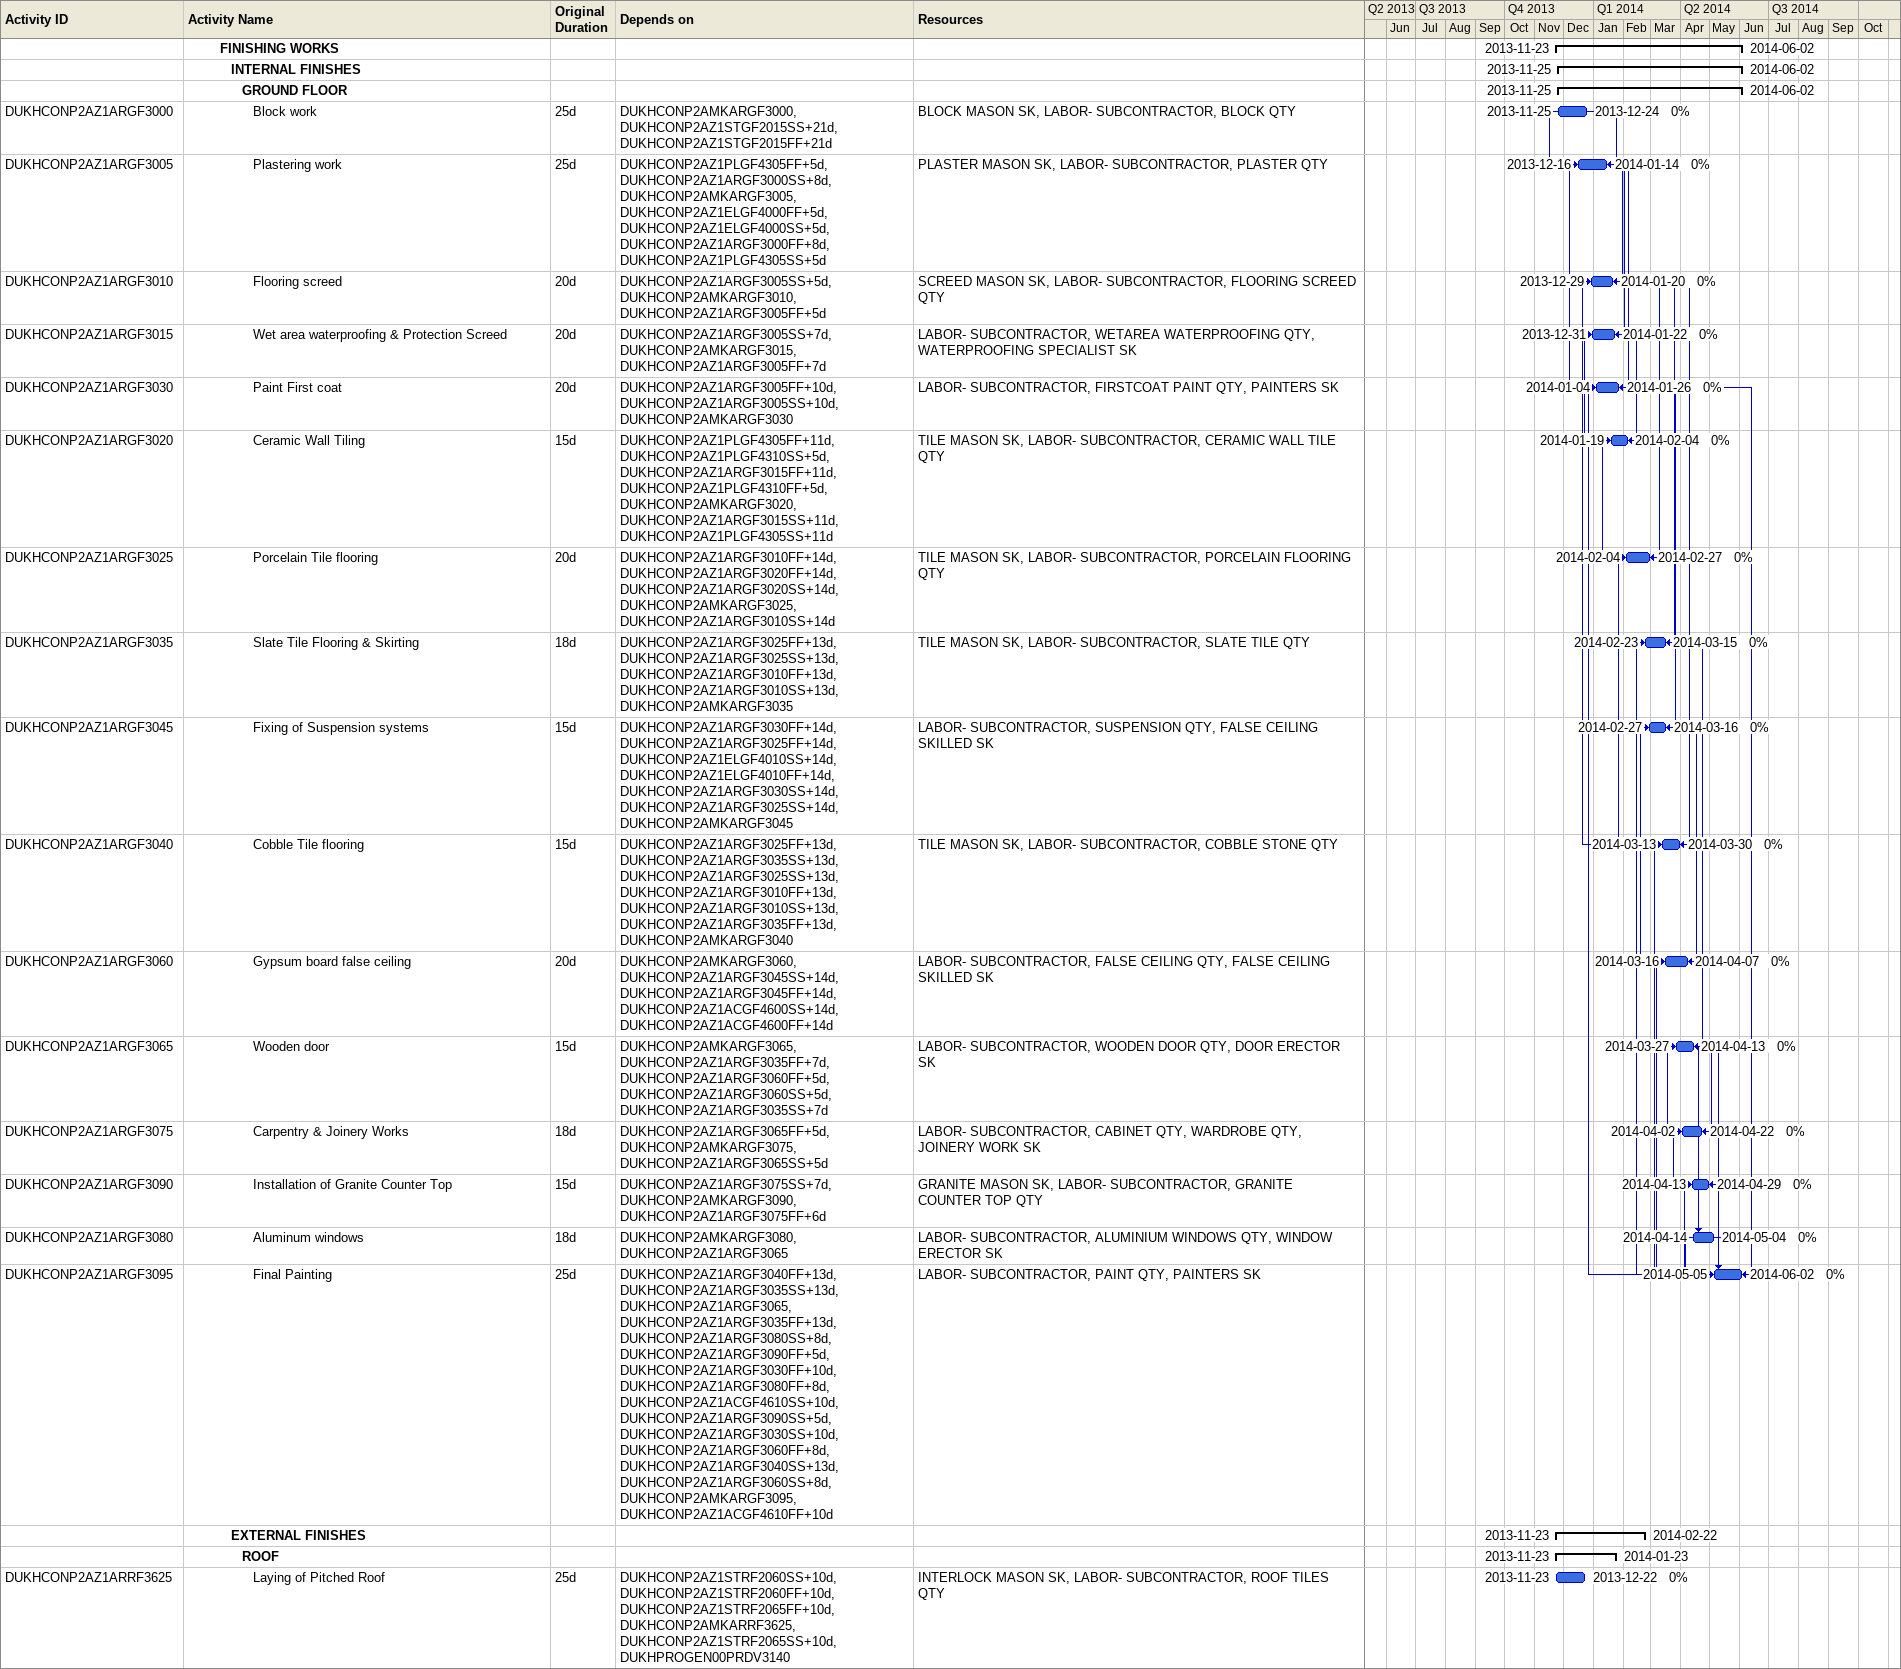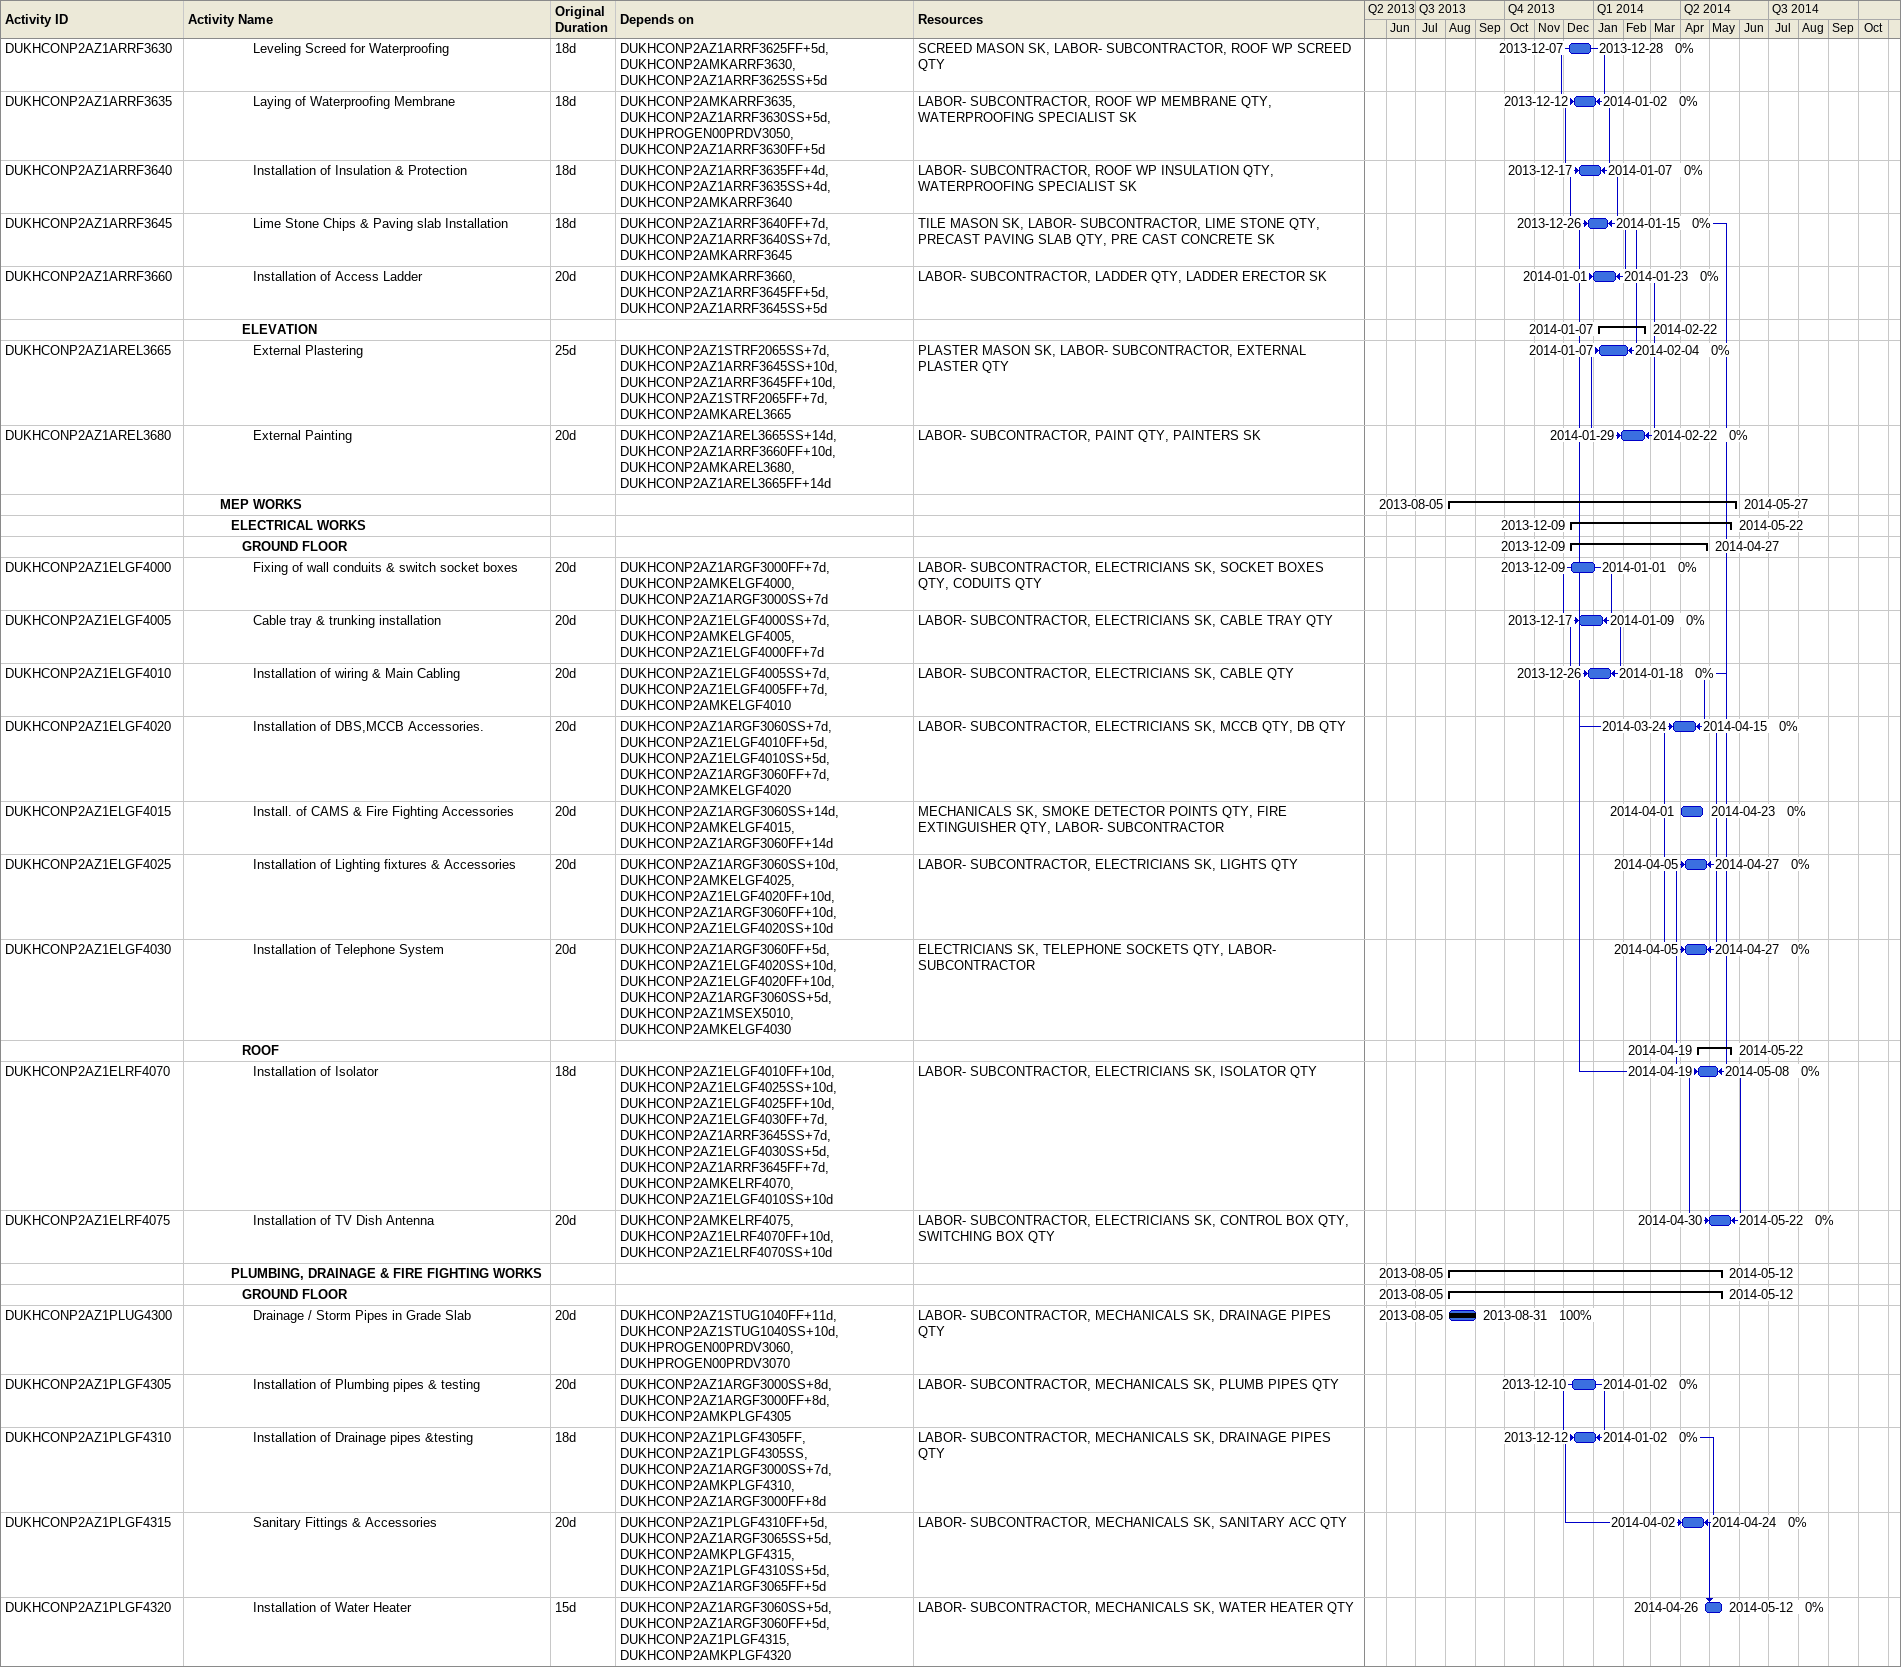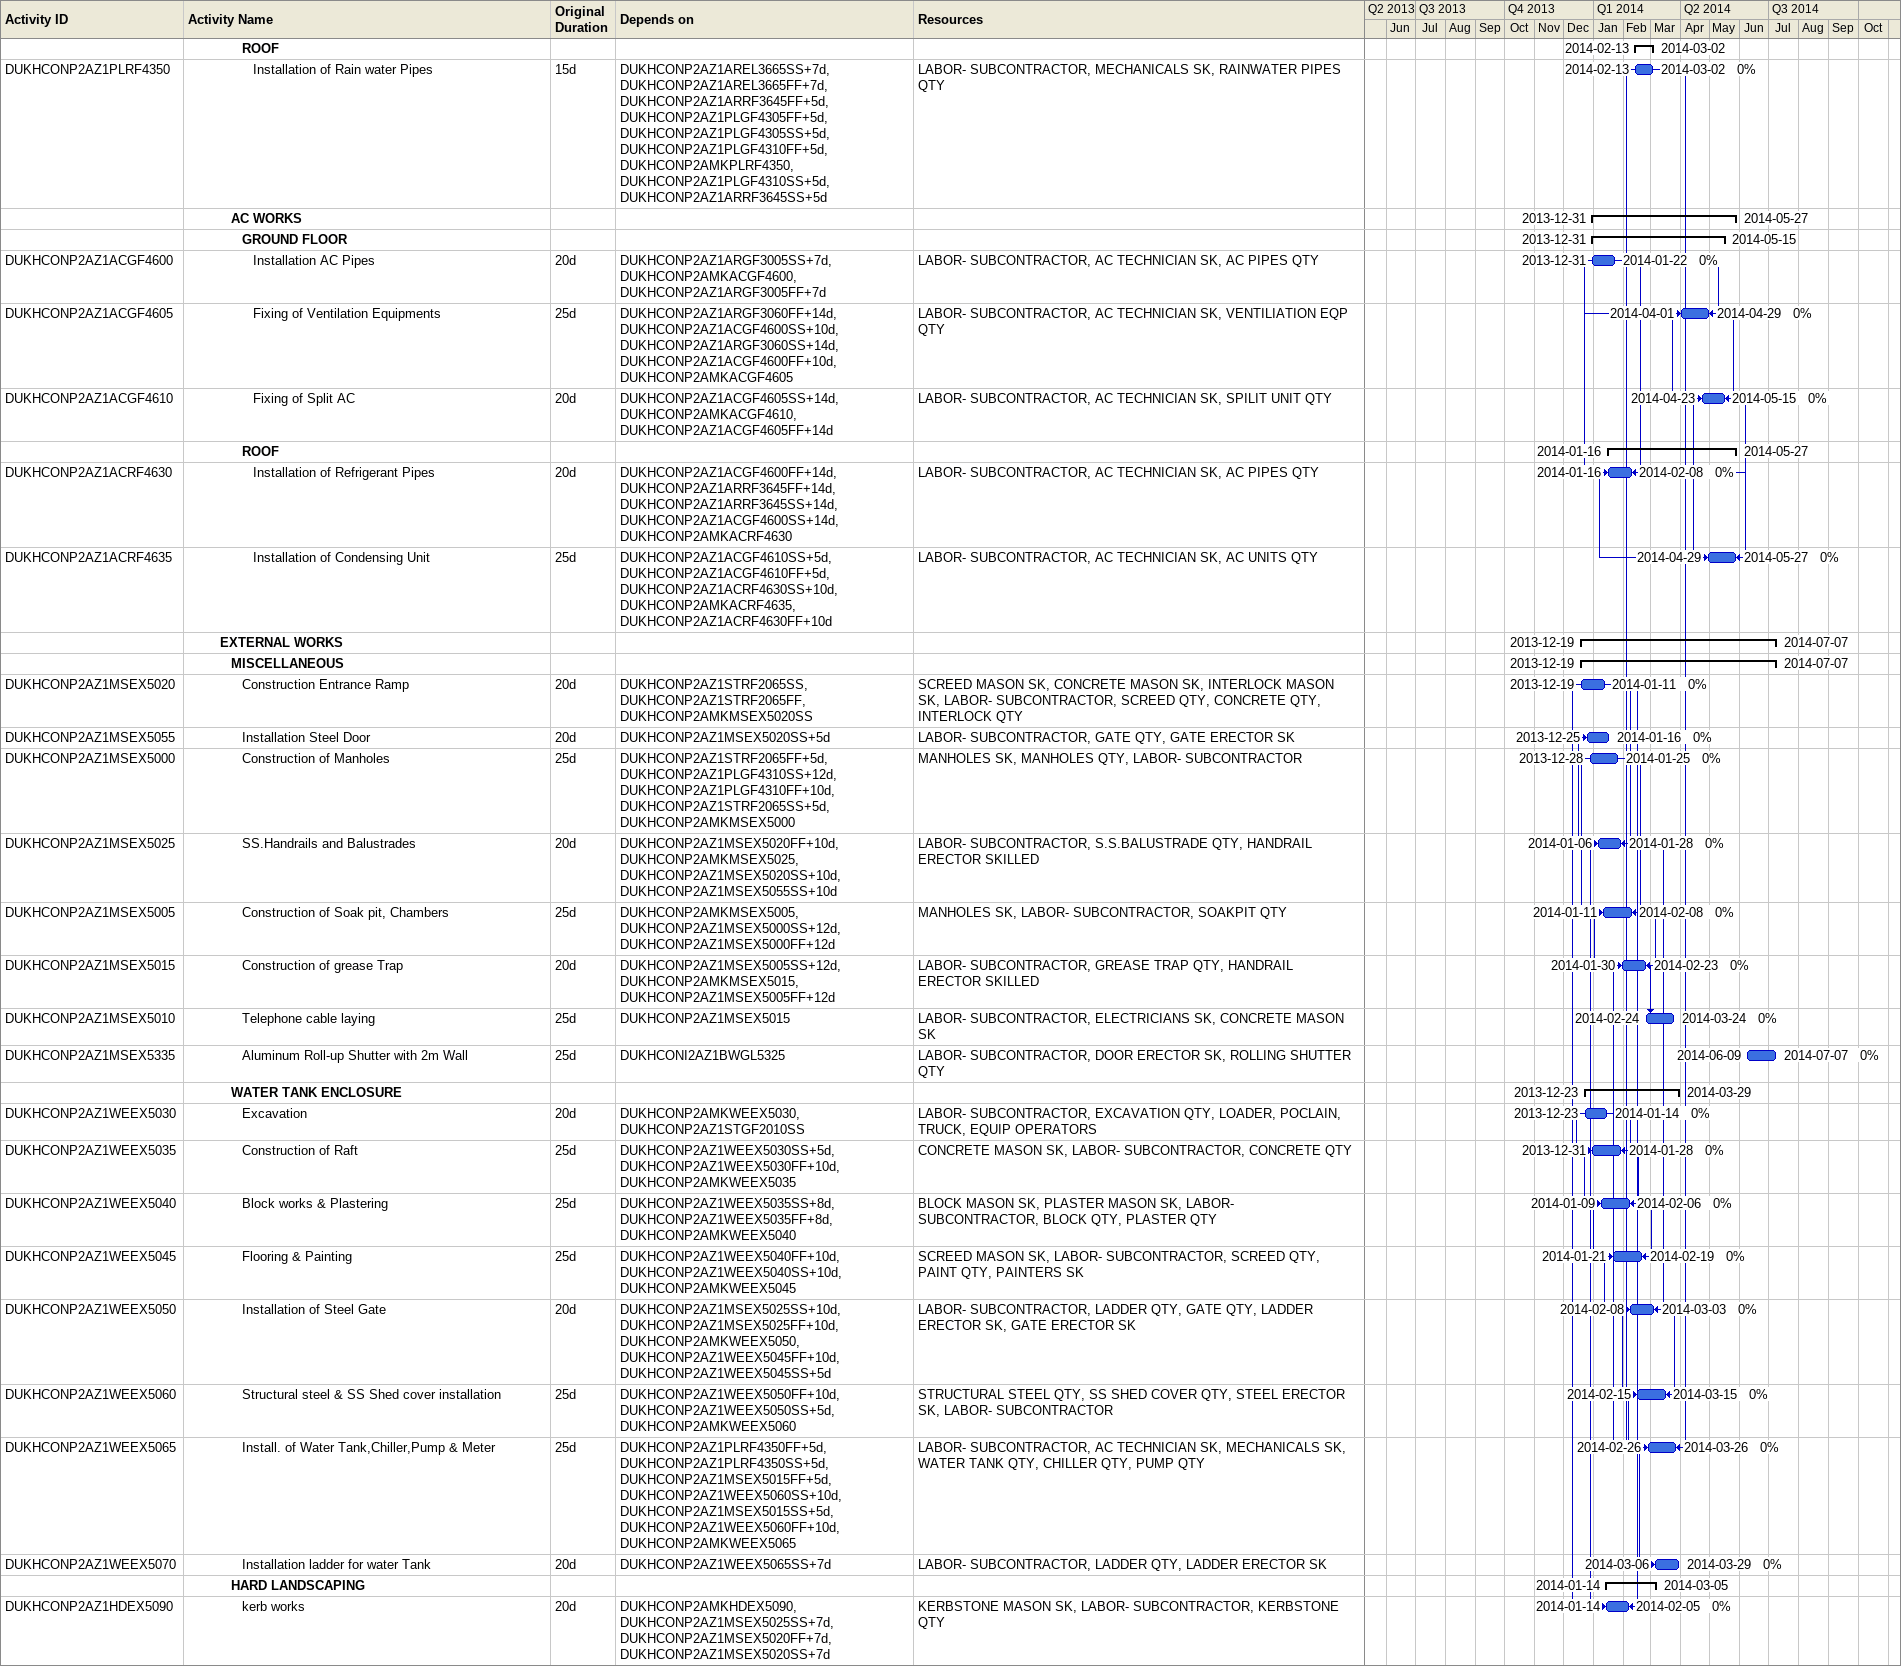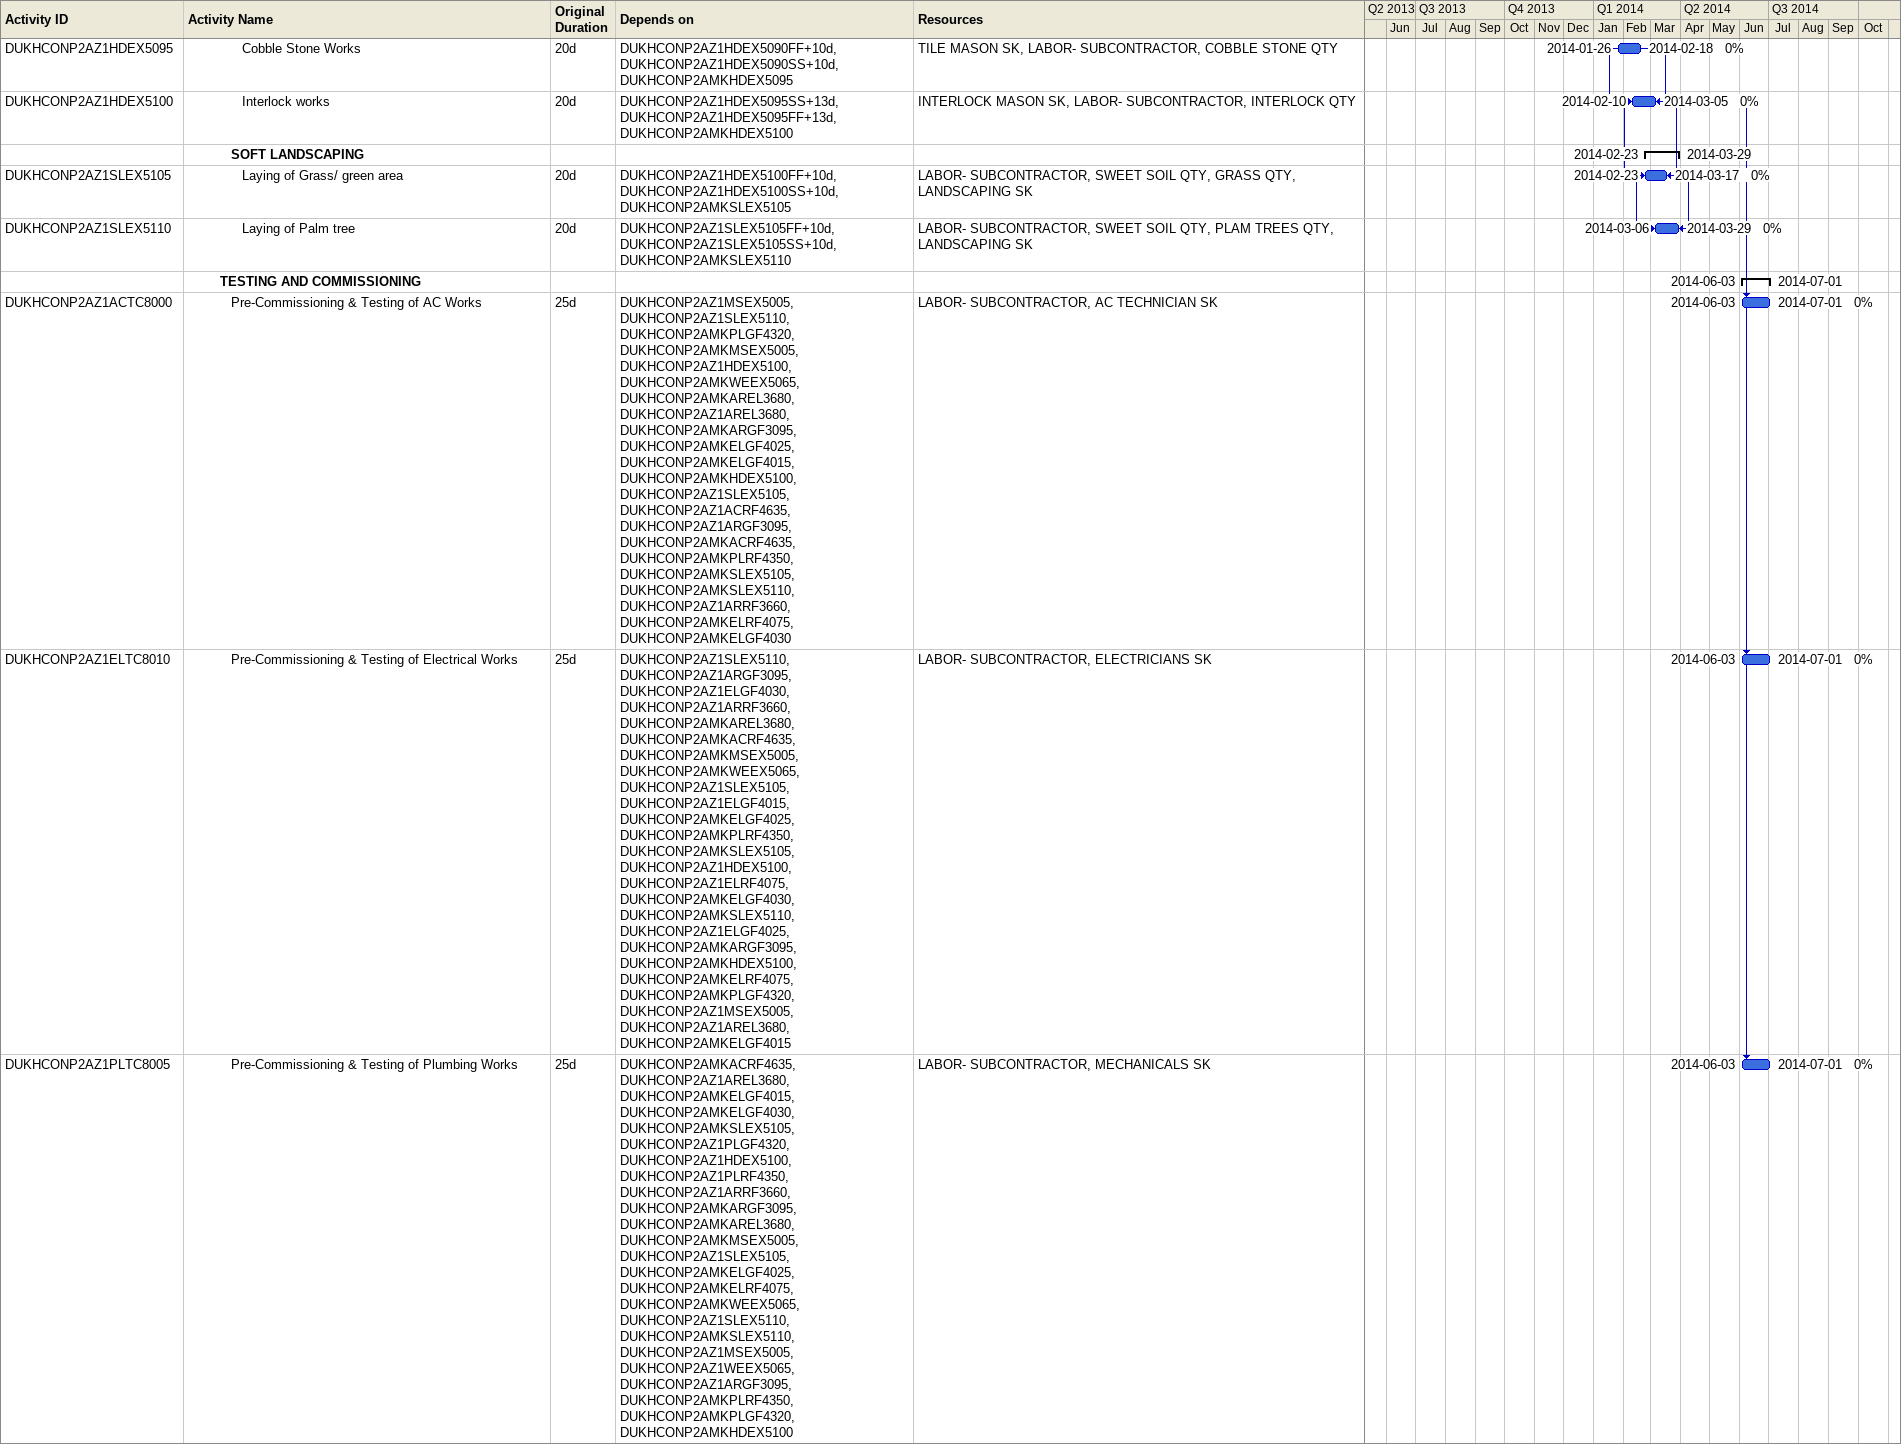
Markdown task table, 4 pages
| ID | Level | Task | Original duration | Start | Finish | Predecessors | Resources | % complete |
|---|---|---|---|---|---|---|---|---|
|  | 4 | **FINISHING WORKS** |  | 2013-11-23 | 2014-06-02 |  |  |  |
|  | 5 | **INTERNAL FINISHES** |  | 2013-11-25 | 2014-06-02 |  |  |  |
|  | 6 | **GROUND FLOOR** |  | 2013-11-25 | 2014-06-02 |  |  |  |
| DUKHCONP2AZ1ARGF3000 | 7 | Block work | 25d | 2013-11-25 | 2013-12-24 | DUKHCONP2AMKARGF3000, DUKHCONP2AZ1STGF2015SS+21d, DUKHCONP2AZ1STGF2015FF+21d | BLOCK MASON SK, LABOR- SUBCONTRACTOR, BLOCK QTY | 0 |
| DUKHCONP2AZ1ARGF3005 | 7 | Plastering work | 25d | 2013-12-16 | 2014-01-14 | DUKHCONP2AZ1PLGF4305FF+5d, DUKHCONP2AZ1ARGF3000SS+8d, DUKHCONP2AMKARGF3005, DUKHCONP2AZ1ELGF4000FF+5d, DUKHCONP2AZ1ELGF4000SS+5d, DUKHCONP2AZ1ARGF3000FF+8d, DUKHCONP2AZ1PLGF4305SS+5d | PLASTER MASON SK, LABOR- SUBCONTRACTOR, PLASTER QTY | 0 |
| DUKHCONP2AZ1ARGF3010 | 7 | Flooring screed | 20d | 2013-12-29 | 2014-01-20 | DUKHCONP2AZ1ARGF3005SS+5d, DUKHCONP2AMKARGF3010, DUKHCONP2AZ1ARGF3005FF+5d | SCREED MASON SK, LABOR- SUBCONTRACTOR, FLOORING SCREED QTY | 0 |
| DUKHCONP2AZ1ARGF3015 | 7 | Wet area waterproofing & Protection Screed | 20d | 2013-12-31 | 2014-01-22 | DUKHCONP2AZ1ARGF3005SS+7d, DUKHCONP2AMKARGF3015, DUKHCONP2AZ1ARGF3005FF+7d | LABOR- SUBCONTRACTOR, WETAREA WATERPROOFING QTY, WATERPROOFING SPECIALIST SK | 0 |
| DUKHCONP2AZ1ARGF3030 | 7 | Paint First coat | 20d | 2014-01-04 | 2014-01-26 | DUKHCONP2AZ1ARGF3005FF+10d, DUKHCONP2AZ1ARGF3005SS+10d, DUKHCONP2AMKARGF3030 | LABOR- SUBCONTRACTOR, FIRSTCOAT PAINT QTY, PAINTERS SK | 0 |
| DUKHCONP2AZ1ARGF3020 | 7 | Ceramic Wall Tiling | 15d | 2014-01-19 | 2014-02-04 | DUKHCONP2AZ1PLGF4305FF+11d, DUKHCONP2AZ1PLGF4310SS+5d, DUKHCONP2AZ1ARGF3015FF+11d, DUKHCONP2AZ1PLGF4310FF+5d, DUKHCONP2AMKARGF3020, DUKHCONP2AZ1ARGF3015SS+11d, DUKHCONP2AZ1PLGF4305SS+11d | TILE MASON SK, LABOR- SUBCONTRACTOR, CERAMIC WALL TILE QTY | 0 |
| DUKHCONP2AZ1ARGF3025 | 7 | Porcelain Tile flooring | 20d | 2014-02-04 | 2014-02-27 | DUKHCONP2AZ1ARGF3010FF+14d, DUKHCONP2AZ1ARGF3020FF+14d, DUKHCONP2AZ1ARGF3020SS+14d, DUKHCONP2AMKARGF3025, DUKHCONP2AZ1ARGF3010SS+14d | TILE MASON SK, LABOR- SUBCONTRACTOR, PORCELAIN FLOORING QTY | 0 |
| DUKHCONP2AZ1ARGF3035 | 7 | Slate Tile Flooring & Skirting | 18d | 2014-02-23 | 2014-03-15 | DUKHCONP2AZ1ARGF3025FF+13d, DUKHCONP2AZ1ARGF3025SS+13d, DUKHCONP2AZ1ARGF3010FF+13d, DUKHCONP2AZ1ARGF3010SS+13d, DUKHCONP2AMKARGF3035 | TILE MASON SK, LABOR- SUBCONTRACTOR, SLATE TILE QTY | 0 |
| DUKHCONP2AZ1ARGF3045 | 7 | Fixing of Suspension systems | 15d | 2014-02-27 | 2014-03-16 | DUKHCONP2AZ1ARGF3030FF+14d, DUKHCONP2AZ1ARGF3025FF+14d, DUKHCONP2AZ1ELGF4010SS+14d, DUKHCONP2AZ1ELGF4010FF+14d, DUKHCONP2AZ1ARGF3030SS+14d, DUKHCONP2AZ1ARGF3025SS+14d, DUKHCONP2AMKARGF3045 | LABOR- SUBCONTRACTOR, SUSPENSION QTY, FALSE CEILING SKILLED SK | 0 |
| DUKHCONP2AZ1ARGF3040 | 7 | Cobble Tile flooring | 15d | 2014-03-13 | 2014-03-30 | DUKHCONP2AZ1ARGF3025FF+13d, DUKHCONP2AZ1ARGF3035SS+13d, DUKHCONP2AZ1ARGF3025SS+13d, DUKHCONP2AZ1ARGF3010FF+13d, DUKHCONP2AZ1ARGF3010SS+13d, DUKHCONP2AZ1ARGF3035FF+13d, DUKHCONP2AMKARGF3040 | TILE MASON SK, LABOR- SUBCONTRACTOR, COBBLE STONE QTY | 0 |
| DUKHCONP2AZ1ARGF3060 | 7 | Gypsum board false ceiling | 20d | 2014-03-16 | 2014-04-07 | DUKHCONP2AMKARGF3060, DUKHCONP2AZ1ARGF3045SS+14d, DUKHCONP2AZ1ARGF3045FF+14d, DUKHCONP2AZ1ACGF4600SS+14d, DUKHCONP2AZ1ACGF4600FF+14d | LABOR- SUBCONTRACTOR, FALSE CEILING QTY, FALSE CEILING SKILLED SK | 0 |
| DUKHCONP2AZ1ARGF3065 | 7 | Wooden door | 15d | 2014-03-27 | 2014-04-13 | DUKHCONP2AMKARGF3065, DUKHCONP2AZ1ARGF3035FF+7d, DUKHCONP2AZ1ARGF3060FF+5d, DUKHCONP2AZ1ARGF3060SS+5d, DUKHCONP2AZ1ARGF3035SS+7d | LABOR- SUBCONTRACTOR, WOODEN DOOR QTY, DOOR ERECTOR SK | 0 |
| DUKHCONP2AZ1ARGF3075 | 7 | Carpentry & Joinery Works | 18d | 2014-04-02 | 2014-04-22 | DUKHCONP2AZ1ARGF3065FF+5d, DUKHCONP2AMKARGF3075, DUKHCONP2AZ1ARGF3065SS+5d | LABOR- SUBCONTRACTOR, CABINET QTY, WARDROBE QTY, JOINERY WORK SK | 0 |
| DUKHCONP2AZ1ARGF3090 | 7 | Installation of Granite Counter Top | 15d | 2014-04-13 | 2014-04-29 | DUKHCONP2AZ1ARGF3075SS+7d, DUKHCONP2AMKARGF3090, DUKHCONP2AZ1ARGF3075FF+6d | GRANITE MASON SK, LABOR- SUBCONTRACTOR, GRANITE COUNTER TOP QTY | 0 |
| DUKHCONP2AZ1ARGF3080 | 7 | Aluminum windows | 18d | 2014-04-14 | 2014-05-04 | DUKHCONP2AMKARGF3080, DUKHCONP2AZ1ARGF3065 | LABOR- SUBCONTRACTOR, ALUMINIUM WINDOWS QTY, WINDOW ERECTOR SK | 0 |
| DUKHCONP2AZ1ARGF3095 | 7 | Final Painting | 25d | 2014-05-05 | 2014-06-02 | DUKHCONP2AZ1ARGF3040FF+13d, DUKHCONP2AZ1ARGF3035SS+13d, DUKHCONP2AZ1ARGF3065, DUKHCONP2AZ1ARGF3035FF+13d, DUKHCONP2AZ1ARGF3080SS+8d, DUKHCONP2AZ1ARGF3090FF+5d, DUKHCONP2AZ1ARGF3030FF+10d, DUKHCONP2AZ1ARGF3080FF+8d, DUKHCONP2AZ1ACGF4610SS+10d, DUKHCONP2AZ1ARGF3090SS+5d, DUKHCONP2AZ1ARGF3030SS+10d, DUKHCONP2AZ1ARGF3060FF+8d, DUKHCONP2AZ1ARGF3040SS+13d, DUKHCONP2AZ1ARGF3060SS+8d, DUKHCONP2AMKARGF3095, DUKHCONP2AZ1ACGF4610FF+10d | LABOR- SUBCONTRACTOR, PAINT QTY, PAINTERS SK | 0 |
|  | 5 | **EXTERNAL FINISHES** |  | 2013-11-23 | 2014-02-22 |  |  |  |
|  | 6 | **ROOF** |  | 2013-11-23 | 2014-01-23 |  |  |  |
| DUKHCONP2AZ1ARRF3625 | 7 | Laying of Pitched Roof | 25d | 2013-11-23 | 2013-12-22 | DUKHCONP2AZ1STRF2060SS+10d, DUKHCONP2AZ1STRF2060FF+10d, DUKHCONP2AZ1STRF2065FF+10d, DUKHCONP2AMKARRF3625, DUKHCONP2AZ1STRF2065SS+10d, DUKHPROGEN00PRDV3140 | INTERLOCK MASON SK, LABOR- SUBCONTRACTOR, ROOF TILES QTY | 0 |
| DUKHCONP2AZ1ARRF3630 | 7 | Leveling Screed for Waterproofing | 18d | 2013-12-07 | 2013-12-28 | DUKHCONP2AZ1ARRF3625FF+5d, DUKHCONP2AMKARRF3630, DUKHCONP2AZ1ARRF3625SS+5d | SCREED MASON SK, LABOR- SUBCONTRACTOR, ROOF WP SCREED QTY | 0 |
| DUKHCONP2AZ1ARRF3635 | 7 | Laying of Waterproofing Membrane | 18d | 2013-12-12 | 2014-01-02 | DUKHCONP2AMKARRF3635, DUKHCONP2AZ1ARRF3630SS+5d, DUKHPROGEN00PRDV3050, DUKHCONP2AZ1ARRF3630FF+5d | LABOR- SUBCONTRACTOR, ROOF WP MEMBRANE QTY, WATERPROOFING SPECIALIST SK | 0 |
| DUKHCONP2AZ1ARRF3640 | 7 | Installation of Insulation & Protection | 18d | 2013-12-17 | 2014-01-07 | DUKHCONP2AZ1ARRF3635FF+4d, DUKHCONP2AZ1ARRF3635SS+4d, DUKHCONP2AMKARRF3640 | LABOR- SUBCONTRACTOR, ROOF WP INSULATION QTY, WATERPROOFING SPECIALIST SK | 0 |
| DUKHCONP2AZ1ARRF3645 | 7 | Lime Stone Chips & Paving slab Installation | 18d | 2013-12-26 | 2014-01-15 | DUKHCONP2AZ1ARRF3640FF+7d, DUKHCONP2AZ1ARRF3640SS+7d, DUKHCONP2AMKARRF3645 | TILE MASON SK, LABOR- SUBCONTRACTOR, LIME STONE QTY, PRECAST PAVING SLAB QTY, PRE CAST CONCRETE SK | 0 |
| DUKHCONP2AZ1ARRF3660 | 7 | Installation of Access Ladder | 20d | 2014-01-01 | 2014-01-23 | DUKHCONP2AMKARRF3660, DUKHCONP2AZ1ARRF3645FF+5d, DUKHCONP2AZ1ARRF3645SS+5d | LABOR- SUBCONTRACTOR, LADDER QTY, LADDER ERECTOR SK | 0 |
|  | 6 | **ELEVATION** |  | 2014-01-07 | 2014-02-22 |  |  |  |
| DUKHCONP2AZ1AREL3665 | 7 | External Plastering | 25d | 2014-01-07 | 2014-02-04 | DUKHCONP2AZ1STRF2065SS+7d, DUKHCONP2AZ1ARRF3645SS+10d, DUKHCONP2AZ1ARRF3645FF+10d, DUKHCONP2AZ1STRF2065FF+7d, DUKHCONP2AMKAREL3665 | PLASTER MASON SK, LABOR- SUBCONTRACTOR, EXTERNAL PLASTER QTY | 0 |
| DUKHCONP2AZ1AREL3680 | 7 | External Painting | 20d | 2014-01-29 | 2014-02-22 | DUKHCONP2AZ1AREL3665SS+14d, DUKHCONP2AZ1ARRF3660FF+10d, DUKHCONP2AMKAREL3680, DUKHCONP2AZ1AREL3665FF+14d | LABOR- SUBCONTRACTOR, PAINT QTY, PAINTERS SK | 0 |
|  | 4 | **MEP WORKS** |  | 2013-08-05 | 2014-05-27 |  |  |  |
|  | 5 | **ELECTRICAL WORKS** |  | 2013-12-09 | 2014-05-22 |  |  |  |
|  | 6 | **GROUND FLOOR** |  | 2013-12-09 | 2014-04-27 |  |  |  |
| DUKHCONP2AZ1ELGF4000 | 7 | Fixing of wall conduits & switch socket boxes | 20d | 2013-12-09 | 2014-01-01 | DUKHCONP2AZ1ARGF3000FF+7d, DUKHCONP2AMKELGF4000, DUKHCONP2AZ1ARGF3000SS+7d | LABOR- SUBCONTRACTOR, ELECTRICIANS SK, SOCKET BOXES QTY, CODUITS QTY | 0 |
| DUKHCONP2AZ1ELGF4005 | 7 | Cable tray & trunking installation | 20d | 2013-12-17 | 2014-01-09 | DUKHCONP2AZ1ELGF4000SS+7d, DUKHCONP2AMKELGF4005, DUKHCONP2AZ1ELGF4000FF+7d | LABOR- SUBCONTRACTOR, ELECTRICIANS SK, CABLE TRAY QTY | 0 |
| DUKHCONP2AZ1ELGF4010 | 7 | Installation of wiring & Main Cabling | 20d | 2013-12-26 | 2014-01-18 | DUKHCONP2AZ1ELGF4005SS+7d, DUKHCONP2AZ1ELGF4005FF+7d, DUKHCONP2AMKELGF4010 | LABOR- SUBCONTRACTOR, ELECTRICIANS SK, CABLE QTY | 0 |
| DUKHCONP2AZ1ELGF4020 | 7 | Installation of DBS,MCCB Accessories. | 20d | 2014-03-24 | 2014-04-15 | DUKHCONP2AZ1ARGF3060SS+7d, DUKHCONP2AZ1ELGF4010FF+5d, DUKHCONP2AZ1ELGF4010SS+5d, DUKHCONP2AZ1ARGF3060FF+7d, DUKHCONP2AMKELGF4020 | LABOR- SUBCONTRACTOR, ELECTRICIANS SK, MCCB QTY, DB QTY | 0 |
| DUKHCONP2AZ1ELGF4015 | 7 | Install. of CAMS & Fire Fighting Accessories | 20d | 2014-04-01 | 2014-04-23 | DUKHCONP2AZ1ARGF3060SS+14d, DUKHCONP2AMKELGF4015, DUKHCONP2AZ1ARGF3060FF+14d | MECHANICALS SK, SMOKE DETECTOR POINTS QTY, FIRE EXTINGUISHER QTY, LABOR- SUBCONTRACTOR | 0 |
| DUKHCONP2AZ1ELGF4025 | 7 | Installation of Lighting fixtures & Accessories | 20d | 2014-04-05 | 2014-04-27 | DUKHCONP2AZ1ARGF3060SS+10d, DUKHCONP2AMKELGF4025, DUKHCONP2AZ1ELGF4020FF+10d, DUKHCONP2AZ1ARGF3060FF+10d, DUKHCONP2AZ1ELGF4020SS+10d | LABOR- SUBCONTRACTOR, ELECTRICIANS SK, LIGHTS QTY | 0 |
| DUKHCONP2AZ1ELGF4030 | 7 | Installation of Telephone System | 20d | 2014-04-05 | 2014-04-27 | DUKHCONP2AZ1ARGF3060FF+5d, DUKHCONP2AZ1ELGF4020SS+10d, DUKHCONP2AZ1ELGF4020FF+10d, DUKHCONP2AZ1ARGF3060SS+5d, DUKHCONP2AZ1MSEX5010, DUKHCONP2AMKELGF4030 | ELECTRICIANS SK, TELEPHONE SOCKETS QTY, LABOR- SUBCONTRACTOR | 0 |
|  | 6 | **ROOF** |  | 2014-04-19 | 2014-05-22 |  |  |  |
| DUKHCONP2AZ1ELRF4070 | 7 | Installation of Isolator | 18d | 2014-04-19 | 2014-05-08 | DUKHCONP2AZ1ELGF4010FF+10d, DUKHCONP2AZ1ELGF4025SS+10d, DUKHCONP2AZ1ELGF4025FF+10d, DUKHCONP2AZ1ELGF4030FF+7d, DUKHCONP2AZ1ARRF3645SS+7d, DUKHCONP2AZ1ELGF4030SS+5d, DUKHCONP2AZ1ARRF3645FF+7d, DUKHCONP2AMKELRF4070, DUKHCONP2AZ1ELGF4010SS+10d | LABOR- SUBCONTRACTOR, ELECTRICIANS SK, ISOLATOR QTY | 0 |
| DUKHCONP2AZ1ELRF4075 | 7 | Installation of TV Dish Antenna | 20d | 2014-04-30 | 2014-05-22 | DUKHCONP2AMKELRF4075, DUKHCONP2AZ1ELRF4070FF+10d, DUKHCONP2AZ1ELRF4070SS+10d | LABOR- SUBCONTRACTOR, ELECTRICIANS SK, CONTROL BOX QTY, SWITCHING BOX QTY | 0 |
|  | 5 | **PLUMBING, DRAINAGE & FIRE FIGHTING WORKS** |  | 2013-08-05 | 2014-05-12 |  |  |  |
|  | 6 | **GROUND FLOOR** |  | 2013-08-05 | 2014-05-12 |  |  |  |
| DUKHCONP2AZ1PLUG4300 | 7 | Drainage / Storm Pipes in Grade Slab | 20d | 2013-08-05 | 2013-08-31 | DUKHCONP2AZ1STUG1040FF+11d, DUKHCONP2AZ1STUG1040SS+10d, DUKHPROGEN00PRDV3060, DUKHPROGEN00PRDV3070 | LABOR- SUBCONTRACTOR, MECHANICALS SK, DRAINAGE PIPES QTY | 100 |
| DUKHCONP2AZ1PLGF4305 | 7 | Installation of Plumbing pipes & testing | 20d | 2013-12-10 | 2014-01-02 | DUKHCONP2AZ1ARGF3000SS+8d, DUKHCONP2AZ1ARGF3000FF+8d, DUKHCONP2AMKPLGF4305 | LABOR- SUBCONTRACTOR, MECHANICALS SK, PLUMB PIPES QTY | 0 |
| DUKHCONP2AZ1PLGF4310 | 7 | Installation of Drainage pipes &testing | 18d | 2013-12-12 | 2014-01-02 | DUKHCONP2AZ1PLGF4305FF, DUKHCONP2AZ1PLGF4305SS, DUKHCONP2AZ1ARGF3000SS+7d, DUKHCONP2AMKPLGF4310, DUKHCONP2AZ1ARGF3000FF+8d | LABOR- SUBCONTRACTOR, MECHANICALS SK, DRAINAGE PIPES QTY | 0 |
| DUKHCONP2AZ1PLGF4315 | 7 | Sanitary Fittings & Accessories | 20d | 2014-04-02 | 2014-04-24 | DUKHCONP2AZ1PLGF4310FF+5d, DUKHCONP2AZ1ARGF3065SS+5d, DUKHCONP2AMKPLGF4315, DUKHCONP2AZ1PLGF4310SS+5d, DUKHCONP2AZ1ARGF3065FF+5d | LABOR- SUBCONTRACTOR, MECHANICALS SK, SANITARY ACC QTY | 0 |
| DUKHCONP2AZ1PLGF4320 | 7 | Installation of Water Heater | 15d | 2014-04-26 | 2014-05-12 | DUKHCONP2AZ1ARGF3060SS+5d, DUKHCONP2AZ1ARGF3060FF+5d, DUKHCONP2AZ1PLGF4315, DUKHCONP2AMKPLGF4320 | LABOR- SUBCONTRACTOR, MECHANICALS SK, WATER HEATER QTY | 0 |
|  | 6 | **ROOF** |  | 2014-02-13 | 2014-03-02 |  |  |  |
| DUKHCONP2AZ1PLRF4350 | 7 | Installation of Rain water Pipes | 15d | 2014-02-13 | 2014-03-02 | DUKHCONP2AZ1AREL3665SS+7d, DUKHCONP2AZ1AREL3665FF+7d, DUKHCONP2AZ1ARRF3645FF+5d, DUKHCONP2AZ1PLGF4305FF+5d, DUKHCONP2AZ1PLGF4305SS+5d, DUKHCONP2AZ1PLGF4310FF+5d, DUKHCONP2AMKPLRF4350, DUKHCONP2AZ1PLGF4310SS+5d, DUKHCONP2AZ1ARRF3645SS+5d | LABOR- SUBCONTRACTOR, MECHANICALS SK, RAINWATER PIPES QTY | 0 |
|  | 5 | **AC WORKS** |  | 2013-12-31 | 2014-05-27 |  |  |  |
|  | 6 | **GROUND FLOOR** |  | 2013-12-31 | 2014-05-15 |  |  |  |
| DUKHCONP2AZ1ACGF4600 | 7 | Installation AC Pipes | 20d | 2013-12-31 | 2014-01-22 | DUKHCONP2AZ1ARGF3005SS+7d, DUKHCONP2AMKACGF4600, DUKHCONP2AZ1ARGF3005FF+7d | LABOR- SUBCONTRACTOR, AC TECHNICIAN SK, AC PIPES QTY | 0 |
| DUKHCONP2AZ1ACGF4605 | 7 | Fixing of Ventilation Equipments | 25d | 2014-04-01 | 2014-04-29 | DUKHCONP2AZ1ARGF3060FF+14d, DUKHCONP2AZ1ACGF4600SS+10d, DUKHCONP2AZ1ARGF3060SS+14d, DUKHCONP2AZ1ACGF4600FF+10d, DUKHCONP2AMKACGF4605 | LABOR- SUBCONTRACTOR, AC TECHNICIAN SK, VENTILIATION EQP QTY | 0 |
| DUKHCONP2AZ1ACGF4610 | 7 | Fixing of Split AC | 20d | 2014-04-23 | 2014-05-15 | DUKHCONP2AZ1ACGF4605SS+14d, DUKHCONP2AMKACGF4610, DUKHCONP2AZ1ACGF4605FF+14d | LABOR- SUBCONTRACTOR, AC TECHNICIAN SK, SPILIT UNIT QTY | 0 |
|  | 6 | **ROOF** |  | 2014-01-16 | 2014-05-27 |  |  |  |
| DUKHCONP2AZ1ACRF4630 | 7 | Installation of Refrigerant Pipes | 20d | 2014-01-16 | 2014-02-08 | DUKHCONP2AZ1ACGF4600FF+14d, DUKHCONP2AZ1ARRF3645FF+14d, DUKHCONP2AZ1ARRF3645SS+14d, DUKHCONP2AZ1ACGF4600SS+14d, DUKHCONP2AMKACRF4630 | LABOR- SUBCONTRACTOR, AC TECHNICIAN SK, AC PIPES QTY | 0 |
| DUKHCONP2AZ1ACRF4635 | 7 | Installation of Condensing Unit | 25d | 2014-04-29 | 2014-05-27 | DUKHCONP2AZ1ACGF4610SS+5d, DUKHCONP2AZ1ACGF4610FF+5d, DUKHCONP2AZ1ACRF4630SS+10d, DUKHCONP2AMKACRF4635, DUKHCONP2AZ1ACRF4630FF+10d | LABOR- SUBCONTRACTOR, AC TECHNICIAN SK, AC UNITS QTY | 0 |
|  | 4 | **EXTERNAL WORKS** |  | 2013-12-19 | 2014-07-07 |  |  |  |
|  | 5 | **MISCELLANEOUS** |  | 2013-12-19 | 2014-07-07 |  |  |  |
| DUKHCONP2AZ1MSEX5020 | 6 | Construction Entrance Ramp | 20d | 2013-12-19 | 2014-01-11 | DUKHCONP2AZ1STRF2065SS, DUKHCONP2AZ1STRF2065FF, DUKHCONP2AMKMSEX5020SS | SCREED MASON SK, CONCRETE MASON SK, INTERLOCK MASON SK, LABOR- SUBCONTRACTOR, SCREED QTY, CONCRETE QTY, INTERLOCK QTY | 0 |
| DUKHCONP2AZ1MSEX5055 | 6 | Installation Steel Door | 20d | 2013-12-25 | 2014-01-16 | DUKHCONP2AZ1MSEX5020SS+5d | LABOR- SUBCONTRACTOR, GATE QTY, GATE ERECTOR SK | 0 |
| DUKHCONP2AZ1MSEX5000 | 6 | Construction of Manholes | 25d | 2013-12-28 | 2014-01-25 | DUKHCONP2AZ1STRF2065FF+5d, DUKHCONP2AZ1PLGF4310SS+12d, DUKHCONP2AZ1PLGF4310FF+10d, DUKHCONP2AZ1STRF2065SS+5d, DUKHCONP2AMKMSEX5000 | MANHOLES SK, MANHOLES QTY, LABOR- SUBCONTRACTOR | 0 |
| DUKHCONP2AZ1MSEX5025 | 6 | SS.Handrails and Balustrades | 20d | 2014-01-06 | 2014-01-28 | DUKHCONP2AZ1MSEX5020FF+10d, DUKHCONP2AMKMSEX5025, DUKHCONP2AZ1MSEX5020SS+10d, DUKHCONP2AZ1MSEX5055SS+10d | LABOR- SUBCONTRACTOR, S.S.BALUSTRADE QTY, HANDRAIL ERECTOR SKILLED | 0 |
| DUKHCONP2AZ1MSEX5005 | 6 | Construction of Soak pit, Chambers | 25d | 2014-01-11 | 2014-02-08 | DUKHCONP2AMKMSEX5005, DUKHCONP2AZ1MSEX5000SS+12d, DUKHCONP2AZ1MSEX5000FF+12d | MANHOLES SK, LABOR- SUBCONTRACTOR, SOAKPIT QTY | 0 |
| DUKHCONP2AZ1MSEX5015 | 6 | Construction of grease Trap | 20d | 2014-01-30 | 2014-02-23 | DUKHCONP2AZ1MSEX5005SS+12d, DUKHCONP2AMKMSEX5015, DUKHCONP2AZ1MSEX5005FF+12d | LABOR- SUBCONTRACTOR, GREASE TRAP QTY, HANDRAIL ERECTOR SKILLED | 0 |
| DUKHCONP2AZ1MSEX5010 | 6 | Telephone cable laying | 25d | 2014-02-24 | 2014-03-24 | DUKHCONP2AZ1MSEX5015 | LABOR- SUBCONTRACTOR, ELECTRICIANS SK, CONCRETE MASON SK | 0 |
| DUKHCONP2AZ1MSEX5335 | 6 | Aluminum Roll-up Shutter with 2m Wall | 25d | 2014-06-09 | 2014-07-07 | DUKHCONI2AZ1BWGL5325 | LABOR- SUBCONTRACTOR, DOOR ERECTOR SK, ROLLING SHUTTER QTY | 0 |
|  | 5 | **WATER TANK ENCLOSURE** |  | 2013-12-23 | 2014-03-29 |  |  |  |
| DUKHCONP2AZ1WEEX5030 | 6 | Excavation | 20d | 2013-12-23 | 2014-01-14 | DUKHCONP2AMKWEEX5030, DUKHCONP2AZ1STGF2010SS | LABOR- SUBCONTRACTOR, EXCAVATION QTY, LOADER, POCLAIN, TRUCK, EQUIP OPERATORS | 0 |
| DUKHCONP2AZ1WEEX5035 | 6 | Construction of Raft | 25d | 2013-12-31 | 2014-01-28 | DUKHCONP2AZ1WEEX5030SS+5d, DUKHCONP2AZ1WEEX5030FF+10d, DUKHCONP2AMKWEEX5035 | CONCRETE MASON SK, LABOR- SUBCONTRACTOR, CONCRETE QTY | 0 |
| DUKHCONP2AZ1WEEX5040 | 6 | Block works & Plastering | 25d | 2014-01-09 | 2014-02-06 | DUKHCONP2AZ1WEEX5035SS+8d, DUKHCONP2AZ1WEEX5035FF+8d, DUKHCONP2AMKWEEX5040 | BLOCK MASON SK, PLASTER MASON SK, LABOR- SUBCONTRACTOR, BLOCK QTY, PLASTER QTY | 0 |
| DUKHCONP2AZ1WEEX5045 | 6 | Flooring & Painting | 25d | 2014-01-21 | 2014-02-19 | DUKHCONP2AZ1WEEX5040FF+10d, DUKHCONP2AZ1WEEX5040SS+10d, DUKHCONP2AMKWEEX5045 | SCREED MASON SK, LABOR- SUBCONTRACTOR, SCREED QTY, PAINT QTY, PAINTERS SK | 0 |
| DUKHCONP2AZ1WEEX5050 | 6 | Installation of Steel Gate | 20d | 2014-02-08 | 2014-03-03 | DUKHCONP2AZ1MSEX5025SS+10d, DUKHCONP2AZ1MSEX5025FF+10d, DUKHCONP2AMKWEEX5050, DUKHCONP2AZ1WEEX5045FF+10d, DUKHCONP2AZ1WEEX5045SS+5d | LABOR- SUBCONTRACTOR, LADDER QTY, GATE QTY, LADDER ERECTOR SK, GATE ERECTOR SK | 0 |
| DUKHCONP2AZ1WEEX5060 | 6 | Structural steel & SS Shed cover installation | 25d | 2014-02-15 | 2014-03-15 | DUKHCONP2AZ1WEEX5050FF+10d, DUKHCONP2AZ1WEEX5050SS+5d, DUKHCONP2AMKWEEX5060 | STRUCTURAL STEEL QTY, SS SHED COVER QTY, STEEL ERECTOR SK, LABOR- SUBCONTRACTOR | 0 |
| DUKHCONP2AZ1WEEX5065 | 6 | Install. of Water Tank,Chiller,Pump & Meter | 25d | 2014-02-26 | 2014-03-26 | DUKHCONP2AZ1PLRF4350FF+5d, DUKHCONP2AZ1PLRF4350SS+5d, DUKHCONP2AZ1MSEX5015FF+5d, DUKHCONP2AZ1WEEX5060SS+10d, DUKHCONP2AZ1MSEX5015SS+5d, DUKHCONP2AZ1WEEX5060FF+10d, DUKHCONP2AMKWEEX5065 | LABOR- SUBCONTRACTOR, AC TECHNICIAN SK, MECHANICALS SK, WATER TANK QTY, CHILLER QTY, PUMP QTY | 0 |
| DUKHCONP2AZ1WEEX5070 | 6 | Installation ladder for water Tank | 20d | 2014-03-06 | 2014-03-29 | DUKHCONP2AZ1WEEX5065SS+7d | LABOR- SUBCONTRACTOR, LADDER QTY, LADDER ERECTOR SK | 0 |
|  | 5 | **HARD LANDSCAPING** |  | 2014-01-14 | 2014-03-05 |  |  |  |
| DUKHCONP2AZ1HDEX5090 | 6 | kerb works | 20d | 2014-01-14 | 2014-02-05 | DUKHCONP2AMKHDEX5090, DUKHCONP2AZ1MSEX5025SS+7d, DUKHCONP2AZ1MSEX5020FF+7d, DUKHCONP2AZ1MSEX5020SS+7d | KERBSTONE MASON SK, LABOR- SUBCONTRACTOR, KERBSTONE QTY | 0 |
| DUKHCONP2AZ1HDEX5095 | 6 | Cobble Stone Works | 20d | 2014-01-26 | 2014-02-18 | DUKHCONP2AZ1HDEX5090FF+10d, DUKHCONP2AZ1HDEX5090SS+10d, DUKHCONP2AMKHDEX5095 | TILE MASON SK, LABOR- SUBCONTRACTOR, COBBLE STONE QTY | 0 |
| DUKHCONP2AZ1HDEX5100 | 6 | Interlock works | 20d | 2014-02-10 | 2014-03-05 | DUKHCONP2AZ1HDEX5095SS+13d, DUKHCONP2AZ1HDEX5095FF+13d, DUKHCONP2AMKHDEX5100 | INTERLOCK MASON SK, LABOR- SUBCONTRACTOR, INTERLOCK QTY | 0 |
|  | 5 | **SOFT LANDSCAPING** |  | 2014-02-23 | 2014-03-29 |  |  |  |
| DUKHCONP2AZ1SLEX5105 | 6 | Laying of Grass/ green area | 20d | 2014-02-23 | 2014-03-17 | DUKHCONP2AZ1HDEX5100FF+10d, DUKHCONP2AZ1HDEX5100SS+10d, DUKHCONP2AMKSLEX5105 | LABOR- SUBCONTRACTOR, SWEET SOIL QTY, GRASS QTY, LANDSCAPING SK | 0 |
| DUKHCONP2AZ1SLEX5110 | 6 | Laying of Palm tree | 20d | 2014-03-06 | 2014-03-29 | DUKHCONP2AZ1SLEX5105FF+10d, DUKHCONP2AZ1SLEX5105SS+10d, DUKHCONP2AMKSLEX5110 | LABOR- SUBCONTRACTOR, SWEET SOIL QTY, PLAM TREES QTY, LANDSCAPING SK | 0 |
|  | 4 | **TESTING AND COMMISSIONING** |  | 2014-06-03 | 2014-07-01 |  |  |  |
| DUKHCONP2AZ1ACTC8000 | 5 | Pre-Commissioning & Testing of AC Works | 25d | 2014-06-03 | 2014-07-01 | DUKHCONP2AZ1MSEX5005, DUKHCONP2AZ1SLEX5110, DUKHCONP2AMKPLGF4320, DUKHCONP2AMKMSEX5005, DUKHCONP2AZ1HDEX5100, DUKHCONP2AMKWEEX5065, DUKHCONP2AMKAREL3680, DUKHCONP2AZ1AREL3680, DUKHCONP2AMKARGF3095, DUKHCONP2AMKELGF4025, DUKHCONP2AMKELGF4015, DUKHCONP2AMKHDEX5100, DUKHCONP2AZ1SLEX5105, DUKHCONP2AZ1ACRF4635, DUKHCONP2AZ1ARGF3095, DUKHCONP2AMKACRF4635, DUKHCONP2AMKPLRF4350, DUKHCONP2AMKSLEX5105, DUKHCONP2AMKSLEX5110, DUKHCONP2AZ1ARRF3660, DUKHCONP2AMKELRF4075, DUKHCONP2AMKELGF4030 | LABOR- SUBCONTRACTOR, AC TECHNICIAN SK | 0 |
| DUKHCONP2AZ1ELTC8010 | 5 | Pre-Commissioning & Testing of Electrical Works | 25d | 2014-06-03 | 2014-07-01 | DUKHCONP2AZ1SLEX5110, DUKHCONP2AZ1ARGF3095, DUKHCONP2AZ1ELGF4030, DUKHCONP2AZ1ARRF3660, DUKHCONP2AMKAREL3680, DUKHCONP2AMKACRF4635, DUKHCONP2AMKMSEX5005, DUKHCONP2AMKWEEX5065, DUKHCONP2AZ1SLEX5105, DUKHCONP2AZ1ELGF4015, DUKHCONP2AMKELGF4025, DUKHCONP2AMKPLRF4350, DUKHCONP2AMKSLEX5105, DUKHCONP2AZ1HDEX5100, DUKHCONP2AZ1ELRF4075, DUKHCONP2AMKELGF4030, DUKHCONP2AMKSLEX5110, DUKHCONP2AZ1ELGF4025, DUKHCONP2AMKARGF3095, DUKHCONP2AMKHDEX5100, DUKHCONP2AMKELRF4075, DUKHCONP2AMKPLGF4320, DUKHCONP2AZ1MSEX5005, DUKHCONP2AZ1AREL3680, DUKHCONP2AMKELGF4015 | LABOR- SUBCONTRACTOR, ELECTRICIANS SK | 0 |
| DUKHCONP2AZ1PLTC8005 | 5 | Pre-Commissioning & Testing of Plumbing Works | 25d | 2014-06-03 | 2014-07-01 | DUKHCONP2AMKACRF4635, DUKHCONP2AZ1AREL3680, DUKHCONP2AMKELGF4015, DUKHCONP2AMKELGF4030, DUKHCONP2AMKSLEX5105, DUKHCONP2AZ1PLGF4320, DUKHCONP2AZ1HDEX5100, DUKHCONP2AZ1PLRF4350, DUKHCONP2AZ1ARRF3660, DUKHCONP2AMKARGF3095, DUKHCONP2AMKAREL3680, DUKHCONP2AMKMSEX5005, DUKHCONP2AZ1SLEX5105, DUKHCONP2AMKELGF4025, DUKHCONP2AMKELRF4075, DUKHCONP2AMKWEEX5065, DUKHCONP2AZ1SLEX5110, DUKHCONP2AMKSLEX5110, DUKHCONP2AZ1MSEX5005, DUKHCONP2AZ1WEEX5065, DUKHCONP2AZ1ARGF3095, DUKHCONP2AMKPLRF4350, DUKHCONP2AMKPLGF4320, DUKHCONP2AMKHDEX5100 | LABOR- SUBCONTRACTOR, MECHANICALS SK | 0 |
